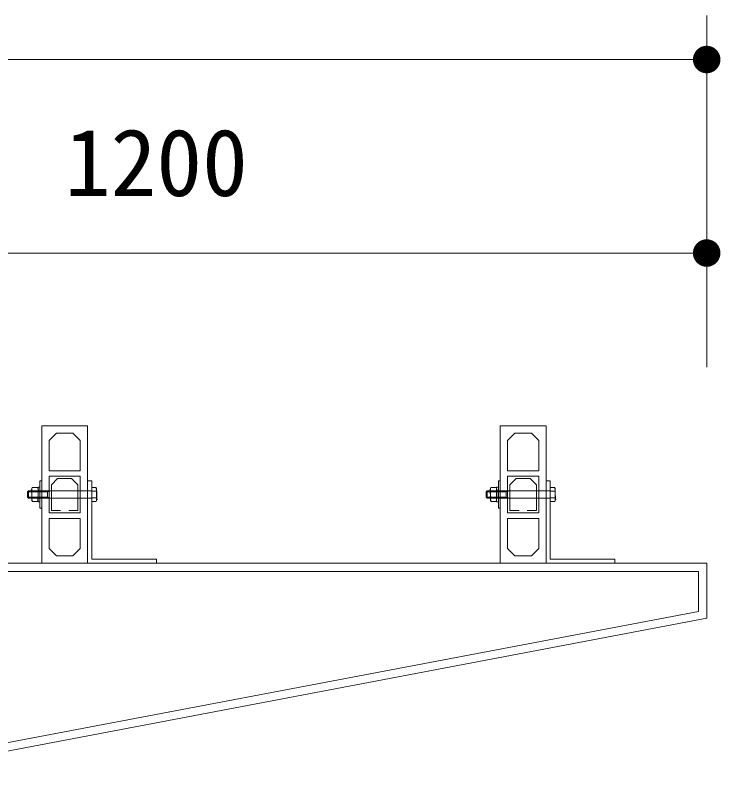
# Model space of a CAD drawing. Units: millimetres at full size, sheet at 1:40; details may follow other scales. Extents: x -800 to 17600, y -600 to 12480.
# Drawn here: x 7053 to 7822, y 5269 to 6116 of the extents above; entities that cross this region are included whole.
import ezdxf
from ezdxf.enums import TextEntityAlignment as Align

# ---------------------------------------------------------------- set-up
doc = ezdxf.new("R2010")
doc.units = ezdxf.units.MM
doc.header["$LTSCALE"] = 40
doc.layers.add('D-STR', color=1, linetype='Continuous', lineweight=13)
doc.layers.add('D-STR-DIM', color=7, linetype='Continuous', lineweight=13)
doc.styles.add('ＭＳ ゴシック', font='')
doc.styles.get('ＭＳ ゴシック').set_extended_font_data('MS Gothic')

# ---------------------------------------------------------------- blocks, each defined once
blk = doc.blocks.new('filled_dot')
at = {"color": 0, "linetype": 'Continuous', "lineweight": -2, "const_width": 1.25}
blk.add_lwpolyline([(-0.625, 0, 1), (0.625, 0, 1)], format="xyb", close=True, dxfattribs=at)

msp = doc.modelspace()

# ---------------------------------------------------------------- linework, layer by layer
at = {"layer": 'D-STR'}
for p, q in [((7089.9, 5573.88), (7089.9, 5613.88)), ((7089.9, 5613.88), (7123.9, 5613.88)), ((7099.25, 5611.3), (7092.45, 5604.5)), ((7114.55, 5611.3), (7099.25, 5611.3)), ((7121.35, 5604.5), (7114.55, 5611.3)), ((7123.9, 5613.88), (7123.9, 5573.88)), ((7589.9, 5573.88), (7589.9, 5613.88)), ((7589.9, 5613.88), (7623.9, 5613.88)), ((7599.25, 5611.3), (7592.45, 5604.5)), ((7614.55, 5611.3), (7599.25, 5611.3)), ((7621.35, 5604.5), (7614.55, 5611.3)), ((7623.9, 5613.88), (7623.9, 5573.88)), ((7079.9, 5608.88), (7081.9, 5608.88)), ((7079.9, 5578.88), (7079.9, 5608.88)), ((7081.9, 5608.88), (7081.9, 5578.88)), ((7092.45, 5604.5), (7092.45, 5576.45)), ((7121.35, 5576.45), (7121.35, 5604.5)), ((7579.9, 5608.88), (7581.9, 5608.88)), ((7579.9, 5578.88), (7579.9, 5608.88)), ((7581.9, 5608.88), (7581.9, 5578.88)), ((7592.45, 5604.5), (7592.45, 5576.45)), ((7621.35, 5576.45), (7621.35, 5604.5)), ((7066.4, 5596.8), (7088.4, 5596.8)), ((7067.48, 5597.88), (7067.48, 5589.88)), ((7077.32, 5597.63), (7071.68, 5597.63)), ((7077.9, 5601.88), (7079.9, 5601.88)), ((7077.9, 5585.88), (7077.9, 5601.88)), ((7079.9, 5601.88), (7079.9, 5585.88)), ((7088.4, 5597.88), (7088.4, 5589.88)), ((7088.4, 5596.8), (7092.15, 5597.88)), ((7141.21, 5597.63), (7136.4, 5597.63)), ((7566.4, 5596.8), (7588.4, 5596.8)), ((7567.48, 5597.88), (7567.48, 5589.88)), ((7577.32, 5597.63), (7571.68, 5597.63)), ((7577.9, 5601.88), (7579.9, 5601.88)), ((7577.9, 5585.88), (7577.9, 5601.88)), ((7579.9, 5601.88), (7579.9, 5585.88)), ((7588.4, 5597.88), (7588.4, 5589.88)), ((7588.4, 5596.8), (7592.15, 5597.88)), ((7641.21, 5597.63), (7636.4, 5597.63)), ((7066.4, 5590.96), (7088.4, 5590.96)), ((7071.68, 5590.13), (7077.32, 5590.13)), ((7079.9, 5585.88), (7077.9, 5585.88)), ((7088.4, 5590.96), (7092.15, 5589.88)), ((7136.4, 5590.13), (7141.21, 5590.13)), ((7566.4, 5590.96), (7588.4, 5590.96)), ((7571.68, 5590.13), (7577.32, 5590.13)), ((7579.9, 5585.88), (7577.9, 5585.88)), ((7588.4, 5590.96), (7592.15, 5589.88)), ((7636.4, 5590.13), (7641.21, 5590.13)), ((7081.9, 5578.88), (7079.9, 5578.88)), ((7581.9, 5578.88), (7579.9, 5578.88)), ((7123.9, 5573.88), (7089.9, 5573.88)), ((7092.45, 5576.45), (7102.45, 5576.45)), ((7111.35, 5576.45), (7121.35, 5576.45)), ((7623.9, 5573.88), (7589.9, 5573.88)), ((7592.45, 5576.45), (7602.45, 5576.45)), ((7611.35, 5576.45), (7621.35, 5576.45))]:
    msp.add_line(p, q, dxfattribs=at)
for points in [[(7081.9, 5518.88), (7081.9, 5668.88), (7131.9, 5668.88), (7131.9, 5518.88)], [(7581.9, 5518.88), (7581.9, 5668.88), (7631.9, 5668.88), (7631.9, 5518.88)], [(7097.9, 5660.88), (7089.9, 5652.88), (7089.9, 5619.88), (7123.9, 5619.88), (7123.9, 5652.88), (7115.9, 5660.88)], [(7597.9, 5660.88), (7589.9, 5652.88), (7589.9, 5619.88), (7623.9, 5619.88), (7623.9, 5652.88), (7615.9, 5660.88)], [(7136.4, 5608.88), (7131.9, 5608.88), (7131.9, 5518.88), (7206.9, 5518.88), (7206.9, 5523.38), (7136.4, 5523.38)], [(7636.4, 5608.88), (7631.9, 5608.88), (7631.9, 5518.88), (7706.9, 5518.88), (7706.9, 5523.38), (7636.4, 5523.38)], [(7071.68, 5586.37), (7071.1, 5587.38), (7071.1, 5600.38), (7071.68, 5601.38), (7077.32, 5601.38), (7077.9, 5600.38), (7077.9, 5587.38), (7077.32, 5586.37)], [(7136.4, 5601.38), (7141.21, 5601.38), (7141.79, 5600.38), (7141.79, 5587.38), (7141.21, 5586.37), (7136.4, 5586.37)], [(7571.68, 5586.37), (7571.1, 5587.38), (7571.1, 5600.38), (7571.68, 5601.38), (7577.32, 5601.38), (7577.9, 5600.38), (7577.9, 5587.38), (7577.32, 5586.37)], [(7636.4, 5601.38), (7641.21, 5601.38), (7641.79, 5600.38), (7641.79, 5587.38), (7641.21, 5586.37), (7636.4, 5586.37)], [(7097.9, 5526.88), (7089.9, 5534.88), (7089.9, 5567.88), (7123.9, 5567.88), (7123.9, 5534.88), (7115.9, 5526.88)], [(7597.9, 5526.88), (7589.9, 5534.88), (7589.9, 5567.88), (7623.9, 5567.88), (7623.9, 5534.88), (7615.9, 5526.88)], [(1406.9, 5518.88), (1406.9, 5458.88), (2406.9, 5268.88), (6806.9, 5268.88), (7806.9, 5458.88), (7806.9, 5518.88)], [(1415.9, 5509.88), (1415.9, 5466.33), (2407.74, 5277.88), (6806.05, 5277.88), (7797.9, 5466.33), (7797.9, 5509.88)]]:
    msp.add_lwpolyline(points, close=True, dxfattribs=at)
for points in [[(7136.4, 5597.88), (7067.48, 5597.88), (7066.4, 5596.8), (7066.4, 5590.96), (7067.48, 5589.88), (7136.4, 5589.88)], [(7636.4, 5597.88), (7567.48, 5597.88), (7566.4, 5596.8), (7566.4, 5590.96), (7567.48, 5589.88), (7636.4, 5589.88)]]:
    msp.add_lwpolyline(points, dxfattribs=at)
for points in [[(7071.68, 5586.37), (7071.64, 5586.53), (7071.53, 5587), (7071.5, 5587.16), (7071.46, 5587.32), (7071.36, 5587.79), (7071.33, 5587.95), (7071.3, 5588.11), (7071.21, 5588.59), (7071.19, 5588.75), (7071.16, 5588.9), (7071.1, 5589.38), (7071.08, 5589.54), (7071.06, 5589.77), (7071.03, 5590.44), (7071.02, 5590.67), (7071.01, 5590.89), (7071.01, 5591.57), (7071.02, 5591.8), (7071.02, 5592.03), (7071.03, 5592.71), (7071.04, 5592.93), (7071.04, 5593.16), (7071.04, 5593.84), (7071.04, 5594.07), (7071.03, 5594.34), (7071, 5595.16), (7070.98, 5595.43), (7070.96, 5595.7), (7070.89, 5596.52), (7070.86, 5596.79), (7070.83, 5597.06), (7070.73, 5597.88), (7070.7, 5598.15), (7070.67, 5598.42), (7070.56, 5599.24), (7070.52, 5599.51)], [(7077.32, 5586.37), (7077.35, 5586.53), (7077.46, 5587), (7077.5, 5587.16), (7077.53, 5587.32), (7077.63, 5587.79), (7077.66, 5587.95), (7077.69, 5588.11), (7077.78, 5588.59), (7077.81, 5588.75), (7077.83, 5588.9), (7077.89, 5589.38), (7077.91, 5589.54), (7077.93, 5589.77), (7077.97, 5590.44), (7077.97, 5590.67), (7077.98, 5590.89), (7077.98, 5591.57), (7077.98, 5591.8), (7077.98, 5592.03), (7077.96, 5592.71), (7077.96, 5592.93), (7077.95, 5593.16), (7077.95, 5593.84), (7077.95, 5594.07), (7077.96, 5594.34), (7077.99, 5595.16), (7078.01, 5595.43), (7078.03, 5595.7), (7078.1, 5596.52), (7078.13, 5596.79), (7078.16, 5597.06), (7078.26, 5597.88), (7078.29, 5598.15), (7078.33, 5598.42), (7078.44, 5599.24), (7078.47, 5599.51)], [(7141.21, 5601.38), (7141.24, 5601.23), (7141.35, 5600.75), (7141.39, 5600.59), (7141.42, 5600.44), (7141.52, 5599.96), (7141.55, 5599.8), (7141.58, 5599.65), (7141.67, 5599.17), (7141.7, 5599.01), (7141.72, 5598.85), (7141.78, 5598.37), (7141.8, 5598.21), (7141.82, 5597.99), (7141.86, 5597.32), (7141.86, 5597.09), (7141.87, 5596.86), (7141.87, 5596.18), (7141.87, 5595.96), (7141.87, 5595.73), (7141.85, 5595.05), (7141.85, 5594.82), (7141.84, 5594.6), (7141.84, 5593.92), (7141.84, 5593.69), (7141.85, 5593.42), (7141.88, 5592.6), (7141.9, 5592.33), (7141.92, 5592.05), (7141.99, 5591.24), (7142.02, 5590.96), (7142.05, 5590.69), (7142.15, 5589.88), (7142.18, 5589.61), (7142.22, 5589.33), (7142.33, 5588.52), (7142.36, 5588.25)], [(7571.68, 5586.37), (7571.64, 5586.53), (7571.53, 5587), (7571.5, 5587.16), (7571.46, 5587.32), (7571.36, 5587.79), (7571.33, 5587.95), (7571.3, 5588.11), (7571.21, 5588.59), (7571.19, 5588.75), (7571.16, 5588.9), (7571.1, 5589.38), (7571.08, 5589.54), (7571.06, 5589.77), (7571.03, 5590.44), (7571.02, 5590.67), (7571.01, 5590.89), (7571.01, 5591.57), (7571.02, 5591.8), (7571.02, 5592.03), (7571.03, 5592.71), (7571.04, 5592.93), (7571.04, 5593.16), (7571.04, 5593.84), (7571.04, 5594.07), (7571.03, 5594.34), (7571, 5595.16), (7570.98, 5595.43), (7570.96, 5595.7), (7570.89, 5596.52), (7570.86, 5596.79), (7570.83, 5597.06), (7570.73, 5597.88), (7570.7, 5598.15), (7570.67, 5598.42), (7570.56, 5599.24), (7570.52, 5599.51)], [(7577.32, 5586.37), (7577.35, 5586.53), (7577.46, 5587), (7577.5, 5587.16), (7577.53, 5587.32), (7577.63, 5587.79), (7577.66, 5587.95), (7577.69, 5588.11), (7577.78, 5588.59), (7577.81, 5588.75), (7577.83, 5588.9), (7577.89, 5589.38), (7577.91, 5589.54), (7577.93, 5589.77), (7577.97, 5590.44), (7577.97, 5590.67), (7577.98, 5590.89), (7577.98, 5591.57), (7577.98, 5591.8), (7577.98, 5592.03), (7577.96, 5592.71), (7577.96, 5592.93), (7577.95, 5593.16), (7577.95, 5593.84), (7577.95, 5594.07), (7577.96, 5594.34), (7577.99, 5595.16), (7578.01, 5595.43), (7578.03, 5595.7), (7578.1, 5596.52), (7578.13, 5596.79), (7578.16, 5597.06), (7578.26, 5597.88), (7578.29, 5598.15), (7578.33, 5598.42), (7578.44, 5599.24), (7578.47, 5599.51)], [(7641.21, 5601.38), (7641.24, 5601.23), (7641.35, 5600.75), (7641.39, 5600.59), (7641.42, 5600.44), (7641.52, 5599.96), (7641.55, 5599.8), (7641.58, 5599.65), (7641.67, 5599.17), (7641.7, 5599.01), (7641.72, 5598.85), (7641.78, 5598.37), (7641.8, 5598.21), (7641.82, 5597.99), (7641.86, 5597.32), (7641.86, 5597.09), (7641.87, 5596.86), (7641.87, 5596.18), (7641.87, 5595.96), (7641.87, 5595.73), (7641.85, 5595.05), (7641.85, 5594.82), (7641.84, 5594.6), (7641.84, 5593.92), (7641.84, 5593.69), (7641.85, 5593.42), (7641.88, 5592.6), (7641.9, 5592.33), (7641.92, 5592.05), (7641.99, 5591.24), (7642.02, 5590.96), (7642.05, 5590.69), (7642.15, 5589.88), (7642.18, 5589.61), (7642.22, 5589.33), (7642.33, 5588.52), (7642.36, 5588.25)]]:
    msp.add_open_spline(points, degree=3, knots=[0, 0, 0, 0, 1, 1, 1, 2, 2, 2, 3, 3, 3, 4, 4, 4, 5, 5, 5, 6, 6, 6, 7, 7, 7, 8, 8, 8, 9, 9, 9, 10, 10, 10, 11, 11, 11, 12, 12, 12, 12], dxfattribs=at)
at = {"layer": 'D-STR-DIM'}
for p, q in [((7806.9, 5772.88), (7806.9, 6116.37)), ((7806.9, 6068.37), (1406.9, 6068.37)), ((7806.9, 5732.88), (7806.9, 5905.29)), ((7806.9, 5857.29), (6606.9, 5857.29))]:
    msp.add_line(p, q, dxfattribs=at)

# ---------------------------------------------------------------- block references
at = {"layer": 'D-STR-DIM', "xscale": 12, "yscale": 12, "rotation": 180}
for p in [(7806.9, 6068.37), (7806.9, 5857.29)]:
    msp.add_blockref('filled_dot', p, dxfattribs=at)

# ---------------------------------------------------------------- texts
at = {"layer": 'D-STR-DIM', "style": 'ＭＳ ゴシック'}
msp.add_text('1200', height=73.31, dxfattribs=at).set_placement((7206.9, 5992.8), align=Align.TOP_CENTER)

doc.saveas('drawing.dxf')
